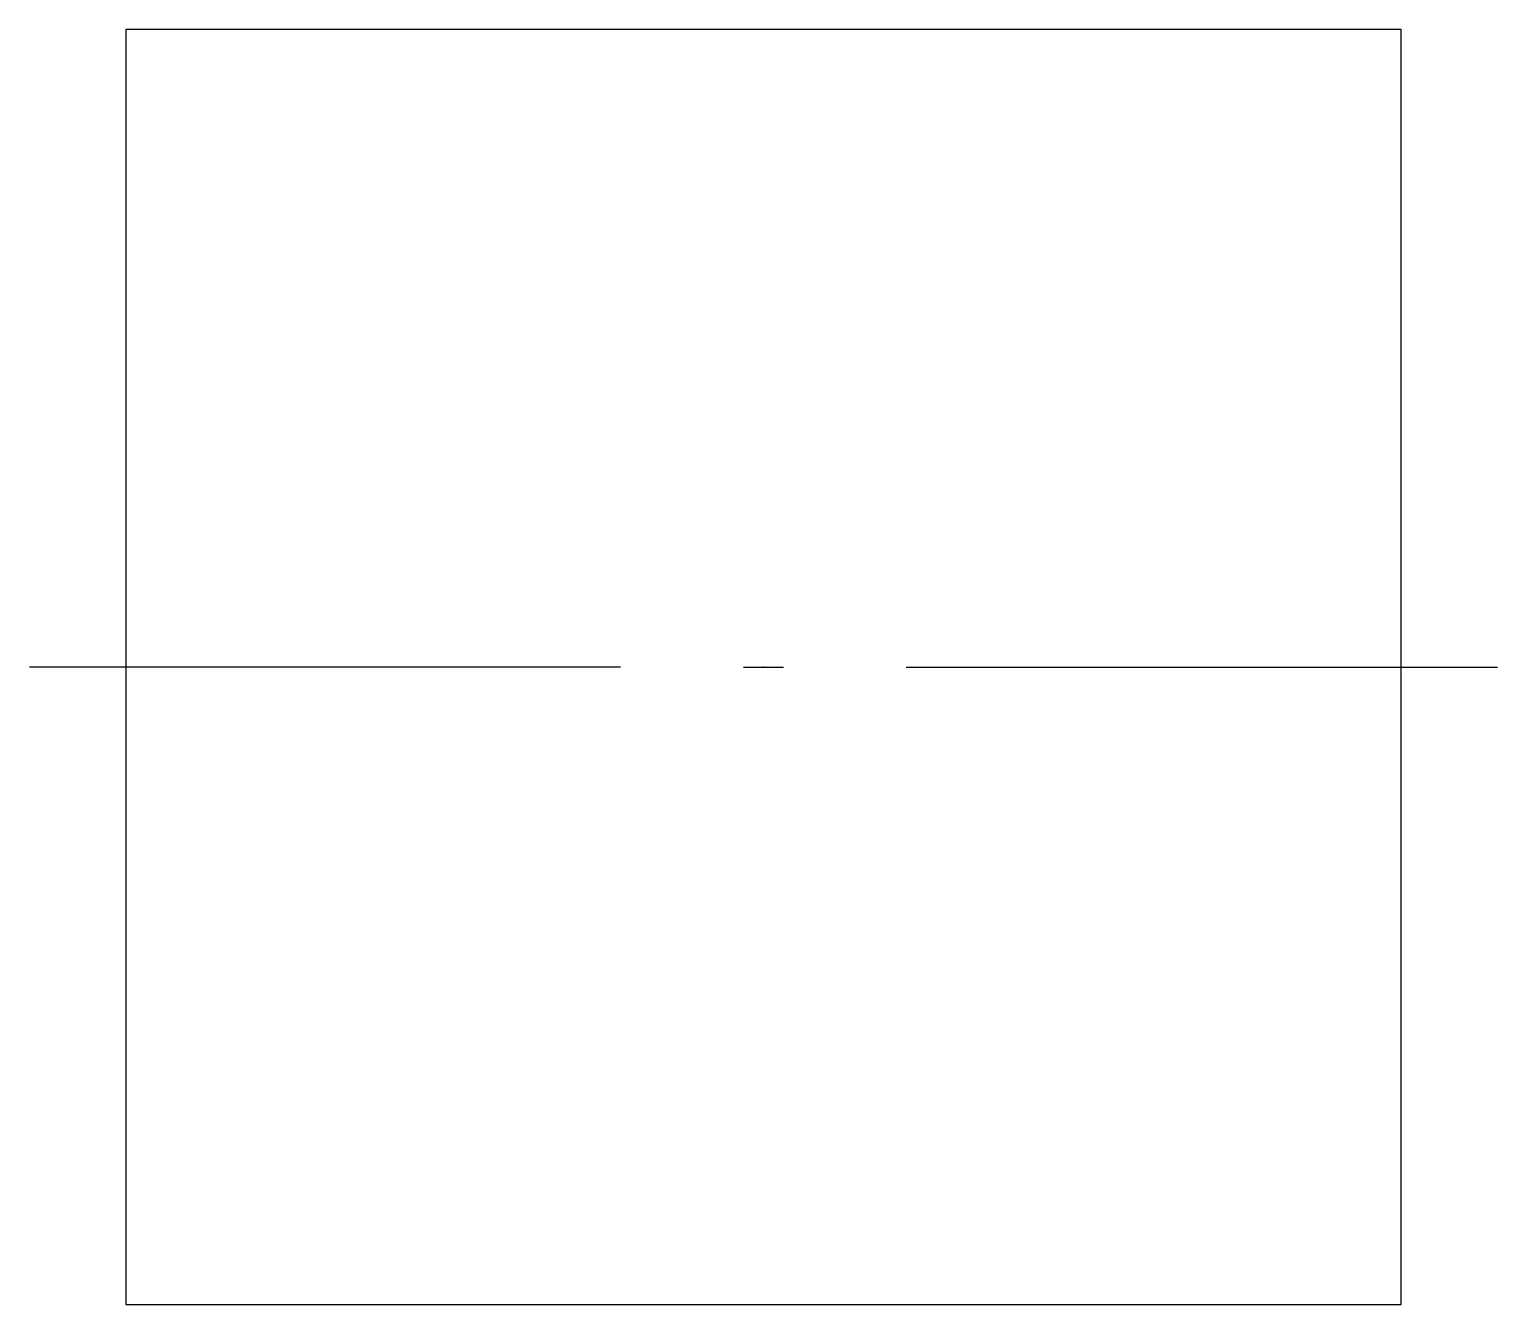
# Model space of a CAD drawing. Extents: x 2841.72 to 2842.88, y 917.16 to 918.16.
import ezdxf

# ---------------------------------------------------------------- set-up
doc = ezdxf.new("R2010")
doc.units = 0
doc.layers.get('0').update_dxf_attribs({"linetype": 'CONTINUOUS'})

msp = doc.modelspace()

# ---------------------------------------------------------------- linework, layer by layer
at = {"color": 0}
for p, q in [((2842.188, 917.6589), (2841.7244, 917.6589)), ((2842.2843, 917.6589), (2842.3158, 917.6589)), ((2842.412, 917.6589), (2842.8757, 917.6589))]:
    msp.add_line(p, q, dxfattribs=at)
msp.add_lwpolyline([(2841.8, 918.1589), (2841.8, 917.1589), (2842.8, 917.1589), (2842.8, 918.1589)], close=True, dxfattribs=at)
msp.add_point((2842.3, 917.6589), dxfattribs=at)

doc.saveas('drawing.dxf')
